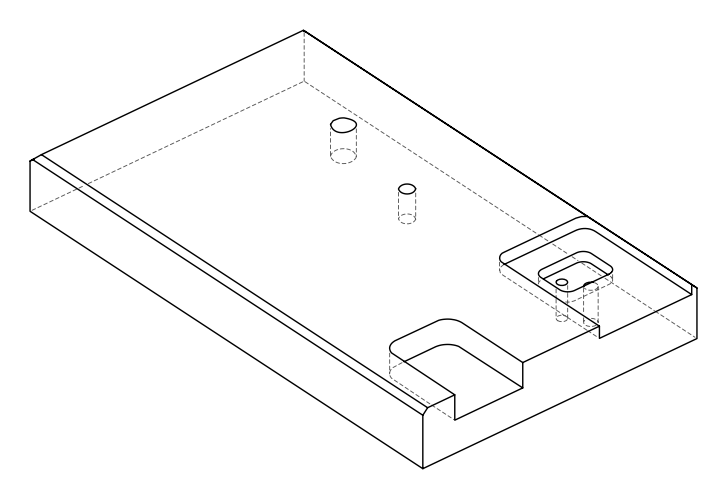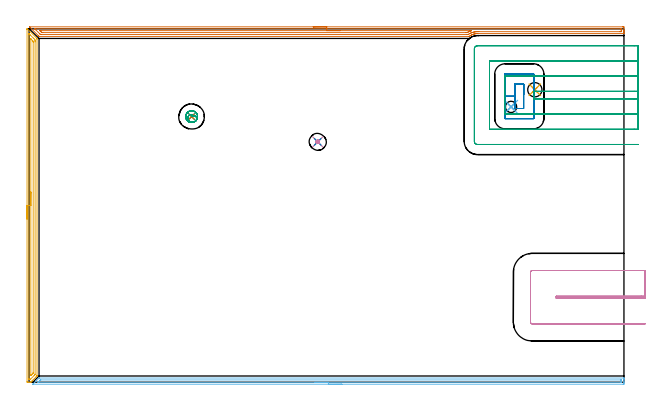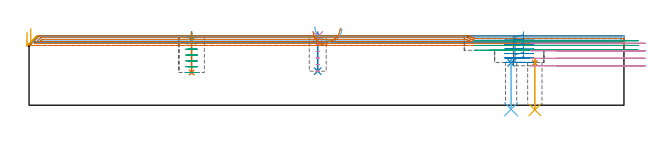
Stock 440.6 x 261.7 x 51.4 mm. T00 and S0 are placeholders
(PLAN: 16 operations, 8 tool changes, 38.9 min)
(1 SPOT_DRILL | STEP1HOLE | NXT0321_9005460120000 | 0.03 min | 2115 mm3)
(2 SPOT_DRILL_1 | STEP1HOLE_1 | NXT0321_9005460120000 | 0.03 min | 2104 mm3)
(3 SPOT_DRILL_2 | STEP1POCKET | NXT0321_9005460120000 | 0.05 min | 183 mm3)
(4 SPOT_DRILL_3 | STEP1POCKET_1 | NXT0321_9005460120000 | 0.03 min | 2 mm3)
(5 DRILL_THROUGH_HOLE_INTO_CENTER | STEP1HOLE | NXT0301_077 | 0.15 min | 2849 mm3)
(6 DRILL_THROUGH_HOLE_INTO_CENTER_1 | STEP1HOLE_1 | NXT0301_055 | 0.15 min | 1775 mm3)
(7 DRILL_BLIND_HOLE_INTO_CENTER | STEP1POCKET | NXT0301_128 | 0.12 min | 2760 mm3)
(8 DRILL_BLIND_HOLE_INTO_CENTER_1 | STEP1POCKET_1 | NXT0301_077 | 0.11 min | 2184 mm3)
(9 MILL_ROUGH_BLIND_HOLE_CONTOUR | STEP1POCKET | NXT0201_013 | Spiral | 1.38 min | 4598 mm3)
(10 MILL_ROUGH_BLIND_HOLE_CONTOUR_1 | STEP1POCKET_1 | NXT0201_013 | Spiral | 0.29 min | 1025 mm3)
(11 AREA_MILL | FG_CHAMFER_SURFACE | UGT0205_001 | 6.37 min | 7169 mm3)
(12 AREA_MILL_1 | FG_CHAMFER_SURFACE_1 | UGT0205_001 | 7.15 min | 4597 mm3)
(13 AREA_MILL_2 | FG_CHAMFER_SURFACE_2 | UGT0205_001 | 9.78 min | 10978 mm3)
(14 MILL_RECTANGULAR_POCKET | POCKET_RECTANGULAR_STRAIGHT | UGT0201_133 | Follow Part, ap 3.75, ae 75% | 2.59 min | 29190 mm3)
(15 MILL_SLOT | SLOT_PARTIAL_RECTANGULAR | UGT0201_133 | Follow Part, ap 3.75, ae 75% | 7.47 min | 92636 mm3)
(16 MILL_SLOT_1 | SLOT_PARTIAL_RECTANGULAR_1 | UGT0201_109 | Follow Part, ap 6.35, ae 75% | 3.16 min | 116144 mm3)
(TOOL NXT0321_9005460120000 | NC Spot Drill, 142deg, 12mm, Carbide, Uncoated | D12 PA142 FL30 Z2)
(TOOL NXT0301_077 | Carbide Drill 10.6mm [860.1-1060-053A1-MM 2214] | D10.6 PA140 FL71 Z2)
(TOOL NXT0301_055 | Carbide Drill 8.4mm [860.1-0840-042A1-MM 2214] | D8.4 PA140 FL61 Z2)
(TOOL NXT0301_128 | Carbide Drill 12mm [861.1-1200-036A1-GP GC34] | D12 PA150 FL37.4 Z2)
(TOOL NXT0201_013 | ENDMILL 10mm | D10 FL30 Z4)
(TOOL UGT0205_001 | Chamfer Mill 20 x 3 x 45 deg. | D20 FL50 Z2)
(TOOL UGT0201_133 | Carbide End Mill 15.0 | D15 FL30 Z4)
(TOOL UGT0201_109 | End Mill 25.4 mm | D25.4 FL25 Z2)
(OP 1 SPOT_DRILL)
G17 G21 G94 G90
T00 M6
G54
G17 G0 G90 X374.6 Y216.6 S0 M3
G43 Z61.4 H0
G94 G81 G98 Z31.239 F250. R34.7
G80
M5
M2
(OP 2 SPOT_DRILL_1)
G17 G21 G94 G90
T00 M6
G54
G17 G0 G90 X357. Y203.9 S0 M3
G43 Z61.4 H0
G94 G81 G98 Z31.338 F250. R34.7
G80
M5
M2
(OP 3 SPOT_DRILL_2)
G17 G21 G94 G90
T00 M6
G54
G17 G0 G90 X120.4 Y196.7 S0 M3
G43 Z61.4 H0
G94 G81 G98 Z48.4 F250. R54.4
G80
M5
M2
(OP 4 SPOT_DRILL_3)
G17 G21 G94 G90
T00 M6
G54
G17 G0 G90 X213.8 Y178. S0 M3
G43 Z61.4 H0
G94 G81 G98 Z50.862 F250. R54.4
G80
M5
M2
(OP 5 DRILL_THROUGH_HOLE_INTO_CENTER)
G17 G21 G94 G90
T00 M6
G54
G17 G0 G90 X374.6 Y216.6 S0 M3
G43 Z61.4 H1
G94 G73 G98 Z-3.429 F250. Q8.782 R33.7
G80
M5
M2
(OP 6 DRILL_THROUGH_HOLE_INTO_CENTER_1)
G17 G21 G94 G90
T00 M6
G54
G17 G0 G90 X357. Y203.9 S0 M3
G43 Z61.4 H1
G94 G73 G98 Z-3.029 F250. Q6.946 R33.7
G80
M5
M2
(OP 7 DRILL_BLIND_HOLE_INTO_CENTER)
G17 G21 G94 G90
T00 M6
G54
G17 G0 G90 X120.4 Y196.7 S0 M3
G43 Z61.4 H1
G94 G81 G98 Z24.2 F250. R53.4
G80
M5
M2
(OP 8 DRILL_BLIND_HOLE_INTO_CENTER_1)
G17 G21 G94 G90
T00 M6
G54
G17 G0 G90 X213.8 Y178. S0 M3
G43 Z61.4 H1
G94 G81 G98 Z25.2 F250. R53.4
G80
M5
M2
(OP 9 MILL_ROUGH_BLIND_HOLE_CONTOUR)
G17 G21 G94 G90
T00 M6
G54
G17 G0 G90 X120.4 Y196.7 S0 M3
G43 Z61.4 H0
Z50.086
G94 G3 X120.66 Y198.061 R0.706 F250.
X118.354 Y197.51 R2.063
X118.822 Y193.237 R2.904
X123.607 Y193.688 R3.633
X123.412 Y199.907 R4.4
X123.607 Y193.688 R-4.4
X123.51 Y196.798 R2.2
X120.4 Y196.7 R2.2
G0 Z45.771
G3 X120.66 Y198.061 R0.706
X118.354 Y197.51 R2.063
X118.822 Y193.237 R2.904
X123.607 Y193.688 R3.633
X123.412 Y199.907 R4.4
X123.607 Y193.688 R-4.4
X123.51 Y196.798 R2.2
X120.4 Y196.7 R2.2
G0 Z41.457
G3 X120.66 Y198.061 R0.706
X118.354 Y197.51 R2.063
X118.822 Y193.237 R2.904
X123.607 Y193.688 R3.633
X123.412 Y199.907 R4.4
X123.607 Y193.688 R-4.4
X123.51 Y196.798 R2.2
X120.4 Y196.7 R2.2
G0 Z37.143
G3 X120.66 Y198.061 R0.706
X118.354 Y197.51 R2.063
X118.822 Y193.237 R2.904
X123.607 Y193.688 R3.633
X123.412 Y199.907 R4.4
X123.607 Y193.688 R-4.4
X123.51 Y196.798 R2.2
X120.4 Y196.7 R2.2
G0 Z32.829
G3 X120.66 Y198.061 R0.706
X118.354 Y197.51 R2.063
X118.822 Y193.237 R2.904
X123.607 Y193.688 R3.633
X123.412 Y199.907 R4.4
X123.607 Y193.688 R-4.4
X123.51 Y196.798 R2.2
X120.4 Y196.7 R2.2
G0 Z28.514
G3 X120.66 Y198.061 R0.706
X118.354 Y197.51 R2.063
X118.822 Y193.237 R2.904
X123.607 Y193.688 R3.633
X123.412 Y199.907 R4.4
X123.607 Y193.688 R-4.4
X123.51 Y196.798 R2.2
X120.4 Y196.7 R2.2
G0 Z24.2
G3 X120.66 Y198.061 R0.706
X118.354 Y197.51 R2.063
X118.822 Y193.237 R2.904
X123.607 Y193.688 R3.633
X123.412 Y199.907 R4.4
X123.607 Y193.688 R-4.4
X123.51 Y196.798 R2.2
X120.4 Y196.7 R2.2
G0 Z61.4
M5
M2
(OP 10 MILL_ROUGH_BLIND_HOLE_CONTOUR_1)
G17 G21 G94 G90
T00 M6
G54
G17 G0 G90 X213.8 Y178. S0 M3
G43 Z61.4 H0
Z49.533
G94 G3 X214.425 Y178.625 R0.625 F250.
X213.8 Y179.25 R0.625
X212.55 Y178. R1.25
X213.8 Y179.25 R-1.25
X213.175 Y178.625 R0.625
X213.8 Y178. R0.625
G0 Z44.667
G3 X214.425 Y178.625 R0.625
X213.8 Y179.25 R0.625
X212.55 Y178. R1.25
X213.8 Y179.25 R-1.25
X213.175 Y178.625 R0.625
X213.8 Y178. R0.625
G0 Z39.8
G3 X214.425 Y178.625 R0.625
X213.8 Y179.25 R0.625
X212.55 Y178. R1.25
X213.8 Y179.25 R-1.25
X213.175 Y178.625 R0.625
X213.8 Y178. R0.625
G0 Z34.933
G3 X214.425 Y178.625 R0.625
X213.8 Y179.25 R0.625
X212.55 Y178. R1.25
X213.8 Y179.25 R-1.25
X213.175 Y178.625 R0.625
X213.8 Y178. R0.625
G0 Z30.067
G3 X214.425 Y178.625 R0.625
X213.8 Y179.25 R0.625
X212.55 Y178. R1.25
X213.8 Y179.25 R-1.25
X213.175 Y178.625 R0.625
X213.8 Y178. R0.625
G0 Z25.2
G3 X214.425 Y178.625 R0.625
X213.8 Y179.25 R0.625
X212.55 Y178. R1.25
X213.8 Y179.25 R-1.25
X213.175 Y178.625 R0.625
X213.8 Y178. R0.625
G0 Z61.4
M5
M2
(OP 11 AREA_MILL)
G17 G21 G94 G90
T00 M6
G54
G17 G0 G90 X-1.5 Y120.85 S1061 M3
G43 Z61.4 H0
Z54.
G94 G1 Y120.888 Z53.128 F250.
Y121.002 Z52.264
Y121.191 Z51.412
Y121.453 Z50.58
Y121.787 Z49.774
Y122.19 Z49.
Y122.658 Z48.264
Y123.19 Z47.572
Y123.779 Z46.929
Y124.422 Z46.34
Y125.114 Z45.808
Y125.85 Z45.34
Y126.624 Z44.937
Y127.43 Z44.603
Y128.262 Z44.341
Y129.113 Z44.152
Y129.978 Z44.038
Y130.85 Z44.
Y261.236
X-1.498 Y261.545 Z44.002
X-1.497 Y261.612 Z44.003
X-1.492 Y261.692 Z44.007
X-1.347 Y261.7 Z44.152
X-1.277 Y261.682 Z44.222
X-1.164 Y261.647 Z44.333
X-1.054 Y261.545 Z44.444
X5.784 Y254.716 Z51.281
X5.899 Y254.595 Z51.386
X5.9 Y253.962 Z51.4
X5.895 Y5.018 Z51.395
X5.894 Y4.637 Z51.384
X5.887 Y4.594 Z51.376
X5.841 Y4.538 Z51.334
X5.781 Y4.481 Z51.28
X5.763 Y4.463 Z51.262
X5.318 Y4.017 Z50.817
X5.023 Y3.723 Z50.523
X4.724 Y3.422 Z50.219
X4.134 Y2.834 Z49.634
X3.833 Y2.531 Z49.329
X3.24 Y1.94 Z48.74
X2.942 Y1.64 Z48.438
X2.352 Y1.052 Z47.852
X2.052 Y0.749 Z47.547
X1.455 Y0.155 Z46.953
X1.309 Y0.014 Z46.808
X1.301 Y0.01 Z46.8
X1. Y0. Z46.5
X0.591 Z46.09
X-0.027 Z45.468
X-1.226 Z44.27
X-1.491 Y0.002 Z44.005
X-1.5 Y0.446 Z44.
Y130.85
X-0.086 Z45.414
X-0.085 Y257.648 Z45.415
X-0.084 Y257.766 Z45.416
X-0.079 Y258.001 Z45.421
X-0.076 Y258.11 Z45.424
X-0.065 Y258.101 Z45.435
X-0.027 Y258.066 Z45.473
X0.513 Y257.531 Z46.013
X0.864 Y257.181 Z46.364
X3.193 Y254.854 Z48.693
X3.536 Y254.511 Z49.036
X4.083 Y253.962 Z49.583
X4.427 Y253.61 Z49.927
X4.479 Y253.07 Z49.979
X4.482 Y253.015 Z49.982
X4.486 Y252.178 Z49.986
Y252.119
X4.48 Y5.9 Z49.98
X4.479 Y5.846 Z49.979
X4.474 Y5.739 Z49.974
X4.462 Y5.624 Z49.962
X4.427 Y5.585 Z49.927
X4.168 Y5.32 Z49.668
X3.912 Y5.061 Z49.412
X3.724 Y4.873 Z49.224
X1.235 Y2.385 Z46.735
X1.047 Y2.201 Z46.547
X0.864 Y2.023 Z46.364
X0.35 Y2.007 Z45.85
X-0.027 Y2.009 Z45.473
X-0.075 Y2.01 Z45.425
X-0.082 Y2.209 Z45.418
X-0.085 Y2.326 Z45.415
X-0.086 Y2.385 Z45.414
Y2.444
Y130.85
X1.329 Z46.829
Y253.962
X1.331 Y254.183 Z46.831
X1.332 Y254.221 Z46.832
X1.334 Y254.246 Z46.834
X1.382 Y254.203 Z46.882
X1.633 Y253.962 Z47.133
X1.755 Y253.842 Z47.255
X2.528 Y253.07 Z48.028
X2.645 Y252.951 Z48.145
X3.028 Y252.559 Z48.528
X3.065 Y252.506 Z48.565
X3.067 Y252.434 Z48.567
X3.07 Y252.32 Z48.57
X3.071 Y252.178 Z48.571
Y251.751
X3.066 Y7.316 Z48.566
X3.065 Y6.846 Z48.565
X3.064 Y6.74 Z48.564
X3.06 Y6.689 Z48.56
X3.057 Y6.668 Z48.557
X3.043 Y6.651 Z48.543
X2.944 Y6.547 Z48.444
X2.645 Y6.245 Z48.145
X2.5 Y6.099 Z48.
X1.609 Y5.208 Z47.109
X1.461 Y5.061 Z46.961
X1.413 Y5.018 Z46.913
X1.376 Y4.987 Z46.876
X1.335 Y4.963 Z46.835
X1.332 Y5.013 Z46.832
X1.33 Y5.061 Z46.83
X1.329 Y5.174 Z46.829
X1.328 Y5.488 Z46.828
X1.329 Y130.85 Z46.829
Y131.722 Z46.867
Y132.586 Z46.98
Y133.438 Z47.169
Y134.27 Z47.432
Y135.076 Z47.765
Y135.85 Z48.168
Y136.586 Z48.637
Y137.278 Z49.168
Y137.921 Z49.757
Y138.51 Z50.401
Y139.041 Z51.093
Y139.51 Z51.829
Y139.913 Z52.602
Y140.247 Z53.408
Y140.509 Z54.24
Y140.698 Z55.092
Y140.812 Z55.957
Y140.85 Z56.829
G0 Z61.4
M5
M2
(OP 12 AREA_MILL_1)
G17 G21 G94 G90
T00 M6
G54
G17 G0 G90 X231.7 Y-1.5 S1061 M3
G43 Z61.4 H0
Z56.8
G94 G1 X231.662 Z55.928 F250.
X231.548 Z55.064
X231.359 Z54.212
X231.097 Z53.38
X230.763 Z52.574
X230.36 Z51.8
X229.892 Z51.064
X229.36 Z50.372
X228.771 Z49.729
X228.128 Z49.14
X227.436 Z48.608
X226.7 Z48.14
X225.926 Z47.737
X225.12 Z47.403
X224.288 Z47.141
X223.436 Z46.952
X222.572 Z46.838
X221.7 Z46.8
X2.964 Y-1.499 Z46.801
X2.923 Y-1.498 Z46.802
X2.814 Y-1.491 Z46.805
X2.885 Y-1.417 Z46.881
X2.964 Y-1.335 Z46.962
X4.036 Y-0.264 Z48.036
X5.196 Y0.896 Z49.196
X7.316 Y3.017 Z51.315
X7.333 Y3.033 Z51.33
X7.405 Y3.102 Z51.38
X7.874 Y3.1 Z51.4
X440.436
X440.59 Y3.097 Z51.388
X440.593 Y3.071 Z51.362
X440.6 Y2.713 Z51.013
Y2.338 Z50.637
Y1.687 Z49.982
Y0.474 Z48.771
Y-0.087 Z48.207
Y-0.693 Z47.602
X440.598 Y-0.974 Z47.322
X440.592 Y-1.491 Z46.805
X440.513 Y-1.494 Z46.803
X439.99 Y-1.5 Z46.8
X221.7
Y-0.086 Z48.214
X6.982
X6.761 Y-0.079 Z48.221
X6.686 Y-0.074 Z48.227
X6.702 Y-0.053 Z48.247
X6.727 Y-0.025 Z48.275
X6.822 Y0.072 Z48.372
X6.919 Y0.169 Z48.469
X7.874 Y1.125 Z49.425
X8.158 Y1.405 Z49.705
X8.365 Y1.607 Z49.907
X8.439 Y1.677 Z49.977
X8.545 Y1.68 Z49.98
X8.767 Y1.686 Z49.986
X438.204
X438.427 Y1.684 Z49.984
X438.538 Y1.681 Z49.981
X438.585 Y1.679 Z49.979
X438.59 Y1.646 Z49.946
X438.595 Y1.546 Z49.846
X438.599 Y1.294 Z49.594
X438.6 Y0.8 Z49.1
X438.598 Y0.408 Z48.708
X438.59 Y0.014 Z48.314
X438.585 Y-0.079 Z48.221
X438.538 Y-0.082 Z48.218
X438.427 Y-0.084 Z48.216
X438.204 Y-0.086 Z48.214
X221.7
X220.828 Z48.252
X219.964 Z48.366
X219.112 Z48.555
X218.28 Z48.817
X217.474 Z49.151
X216.7 Z49.554
X215.964 Z50.023
X215.272 Z50.554
X214.629 Z51.143
X214.04 Z51.786
X213.508 Z52.478
X213.04 Z53.214
X212.637 Z53.988
X212.303 Z54.794
X212.041 Z55.626
X211.852 Z56.478
X211.738 Z57.343
X211.7 Z58.214
G0 Z61.4
M5
M2
(OP 13 AREA_MILL_2)
G17 G21 G94 G90
T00 M6
G54
G17 G0 G90 X210.45 Y263.2 S1061 M3
G43 Z61.4 H0
Z54.3
G94 G1 X210.488 Z53.428 F250.
X210.602 Z52.563
X210.791 Z51.712
X211.053 Z50.88
X211.387 Z50.074
X211.79 Z49.3
X212.258 Z48.564
X212.789 Z47.872
X213.379 Z47.229
X214.022 Z46.64
X214.714 Z46.108
X215.45 Z45.64
X216.224 Z45.237
X217.03 Z44.903
X217.862 Z44.641
X218.713 Z44.452
X219.578 Z44.338
X220.45 Z44.3
X439.502
X439.97 Y263.199 Z44.301
X440.434 Y263.195 Z44.303
X440.59 Y263.191 Z44.305
X440.6 Y262.738 Z44.758
Y260.973 Z46.521
Y260.451 Z47.045
Y260.091 Z47.405
Y259.569 Z47.927
Y259.209 Z48.285
Y258.489 Z49.011
Y258.327 Z49.173
X440.599 Y258.303 Z49.197
X440.59 Y258.203 Z49.289
X440.417 Y258.2 Z49.3
X332.289 Y258.198 Z49.301
X332.174 Y258.197 Z49.299
X331.727 Y258.183 Z49.306
X331.467 Y258.169 Z49.325
X331.28 Y258.159 Z49.338
X330.833 Y258.111 Z49.386
X330.595 Y258.075 Z49.423
X330.386 Y258.042 Z49.456
X329.939 Y257.953 Z49.547
X329.54 Y257.851 Z49.646
X329.494 Y257.839 Z49.658
X329.051 Y257.711 Z49.787
X328.597 Y257.542 Z49.954
X328.152 Y257.36 Z50.136
X327.868 Y257.227 Z50.272
X327.702 Y257.149 Z50.35
X327.258 Y256.916 Z50.581
X327.116 Y256.834 Z50.663
X326.857 Y256.668 Z50.827
X326.736 Y256.592 Z50.905
X326.364 Y256.338 Z51.157
X326.218 Y256.232 Z51.263
X326.033 Y256.097 Z51.38
X325.516 Y256.1 Z51.4
X7.636
X7.404 Y256.104 Z51.389
X7.392 Y256.111 Z51.383
X7.281 Y256.217 Z51.279
X6.742 Y256.758 Z50.741
X0.482 Y263.018 Z44.481
X0.329 Y263.179 Z44.32
X0.314 Y263.198 Z44.301
X0.482 Y263.2 Z44.3
X220.45
Y261.786 Z45.714
X438.182 Y261.785 Z45.715
X438.254
X438.562 Y261.779 Z45.721
X438.59 Y261.678 Z45.822
X438.597 Y261.447 Z46.053
X438.599 Y260.973 Z46.527
X438.6 Y260.561 Z46.939
X438.598 Y260.091 Z47.409
X438.595 Y259.683 Z47.817
X438.59 Y259.626 Z47.874
X438.543 Y259.621 Z47.879
X438.424 Y259.618 Z47.882
X438.182 Y259.616 Z47.884
X437.771 Y259.614 Z47.886
X437.288
X333.154 Y259.613 Z47.887
X332.669 Y259.611 Z47.889
X332.265 Y259.607 Z47.893
X331.775 Y259.598 Z47.902
X331.398 Y259.581 Z47.919
X330.881 Y259.541 Z47.959
X330.577 Y259.509 Z47.991
X329.987 Y259.422 Z48.078
X329.804 Y259.389 Z48.111
X329.092 Y259.24 Z48.26
X329.067 Y259.234 Z48.266
X328.968 Y259.209 Z48.291
X328.368 Y259.041 Z48.459
X328.321 Y259.028 Z48.472
X328.265 Y259.01 Z48.49
X328.198 Y258.987 Z48.513
X327.713 Y258.805 Z48.695
X327.304 Y258.641 Z48.859
X327.08 Y258.548 Z48.952
X326.6 Y258.327 Z49.173
X326.473 Y258.264 Z49.236
X326.448 Y258.252 Z49.248
X326.41 Y258.231 Z49.269
X325.899 Y257.949 Z49.551
X325.222 Y257.535 Z49.965
X325.185 Y257.521 Z49.979
X325.136 Y257.519 Z49.981
X325.033 Y257.516 Z49.984
X324.622 Y257.514 Z49.986
X324.551
X8.906 Y257.515 Z49.985
X8.495 Y257.52 Z49.98
X8.448 Y257.521 Z49.979
X8.373 Y257.589 Z49.911
X8.243 Y257.712 Z49.788
X8.083 Y257.867 Z49.633
X4.977 Y260.973 Z46.527
X4.506 Y261.447 Z46.053
X4.28 Y261.681 Z45.819
X4.205 Y261.779 Z45.721
X4.506 Y261.784 Z45.716
X4.578 Y261.785 Z45.715
X220.45 Y261.786 Z45.714
Y260.372 Z47.128
X327.422 Y260.371 Z47.129
X327.603 Y260.37 Z47.13
X327.654 Y260.369 Z47.131
X327.641 Y260.363 Z47.137
X327.405 Y260.287 Z47.213
X327.304 Y260.253 Z47.247
X327.183 Y260.21 Z47.29
X326.859 Y260.091 Z47.409
X326.538 Y259.965 Z47.535
X326.41 Y259.912 Z47.588
X325.914 Y259.698 Z47.802
X325.516 Y259.51 Z47.99
X325.313 Y259.409 Z48.091
X324.925 Y259.209 Z48.291
X324.729 Y259.103 Z48.397
X324.622 Y259.044 Z48.456
X324.46 Y258.953 Z48.547
X324.427 Y258.936 Z48.564
X324.392 Y258.933 Z48.567
X324.317 Y258.931 Z48.569
X324.011 Y258.929 Z48.571
X323.727
X10.155
X9.871 Y258.93 Z48.57
X9.587 Y258.933 Z48.567
X9.507 Y258.935 Z48.565
X9.47 Y258.941 Z48.559
X9.449 Y258.959 Z48.541
X9.361 Y259.042 Z48.458
X9.191 Y259.209 Z48.291
X8.977 Y259.422 Z48.078
X8.309 Y260.091 Z47.409
X8.083 Y260.32 Z47.18
X8.047 Y260.364 Z47.136
X8.049 Y260.365 Z47.135
X8.083 Y260.367 Z47.133
X8.694 Y260.371 Z47.129
X220.45 Y260.372 Z47.128
X221.322 Z47.166
X222.186 Z47.28
X223.038 Z47.469
X223.87 Z47.732
X224.676 Z48.065
X225.45 Z48.468
X226.186 Z48.937
X226.878 Z49.468
X227.521 Z50.057
X228.11 Z50.701
X228.641 Z51.393
X229.11 Z52.128
X229.513 Z52.902
X229.847 Z53.708
X230.109 Z54.54
X230.298 Z55.392
X230.412 Z56.257
X230.45 Z57.128
G0 Z61.4
M5
M2
(OP 14 MILL_RECTANGULAR_POCKET)
G17 G21 G94 G90
T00 M6
G54
G17 G0 G90 X366.3 Y212.8 S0 M3
G43 Z61.4 H0
Z54.4
G94 G1 Y220.8 Z52.256 F250.
X359.9 Z50.542
Y211.75 Z48.117
Y202.7 F500.
X366.3
Y220.8
X359.9
Y211.75
X352.4
Y195.4
G3 X352.6 Y195.2 R0.2
G1 X373.6
G3 X373.8 Y195.4 R0.2
G1 Y228.1
G3 X373.6 Y228.3 R0.2
G1 X352.6
G3 X352.4 Y228.1 R0.2
G1 Y211.75
Y210.75
G0 X366.3 Y212.8 Z51.117
G1 Y220.8 Z48.973 F250.
X359.9 Z47.258
Y211.75 Z44.833
Y202.7 F500.
X366.3
Y220.8
X359.9
Y211.75
X352.4
Y195.4
G3 X352.6 Y195.2 R0.2
G1 X373.6
G3 X373.8 Y195.4 R0.2
G1 Y228.1
G3 X373.6 Y228.3 R0.2
G1 X352.6
G3 X352.4 Y228.1 R0.2
G1 Y211.75
Y210.75
G0 X366.3 Y212.8 Z47.833
G1 Y220.8 Z45.69 F250.
X359.9 Z43.975
Y211.75 Z41.55
Y202.7 F500.
X366.3
Y220.8
X359.9
Y211.75
X352.4
Y195.4
G3 X352.6 Y195.2 R0.2
G1 X373.6
G3 X373.8 Y195.4 R0.2
G1 Y228.1
G3 X373.6 Y228.3 R0.2
G1 X352.6
G3 X352.4 Y228.1 R0.2
G1 Y211.75
Y210.75
G0 X366.3 Y212.8 Z44.55
G1 Y220.8 Z42.406 F250.
X359.9 Z40.692
Y211.75 Z38.267
Y202.7 F500.
X366.3
Y220.8
X359.9
Y211.75
X352.4
Y195.4
G3 X352.6 Y195.2 R0.2
G1 X373.6
G3 X373.8 Y195.4 R0.2
G1 Y228.1
G3 X373.6 Y228.3 R0.2
G1 X352.6
G3 X352.4 Y228.1 R0.2
G1 Y211.75
Y210.75
G0 X366.3 Y212.8 Z41.267
G1 Y220.8 Z39.123 F250.
X359.9 Z37.408
Y211.75 Z34.983
Y202.7 F500.
X366.3
Y220.8
X359.9
Y211.75
X352.4
Y195.4
G3 X352.6 Y195.2 R0.2
G1 X373.6
G3 X373.8 Y195.4 R0.2
G1 Y228.1
G3 X373.6 Y228.3 R0.2
G1 X352.6
G3 X352.4 Y228.1 R0.2
G1 Y211.75
Y210.75
G0 X366.3 Y212.8 Z37.983
G1 Y220.8 Z35.84 F250.
X359.9 Z34.125
Y211.75 Z31.7
Y202.7 F500.
X366.3
Y220.8
X359.9
Y211.75
X352.4
Y195.4
G3 X352.6 Y195.2 R0.2
G1 X373.6
G3 X373.8 Y195.4 R0.2
G1 Y228.1
G3 X373.6 Y228.3 R0.2
G1 X352.6
G3 X352.4 Y228.1 R0.2
G1 Y211.75
Y210.75
G0 Z61.4
M5
M2
(OP 15 MILL_SLOT)
G17 G21 G94 G90
T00 M6
G54
G17 G0 G90 X451.1 Y215.45 S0 M3
G43 Z61.4 H0
Z47.833
G94 G1 X448.1 F250.
X373.8 F500.
Y209.85
X448.1
X451.1 F250.
Y226.7
X448.1
X373.8 F500.
X370.8 F250.
X355.4 F500.
X352.4 F250.
X352.3 F500.
Y198.6
X352.4
X355.4 F250.
X370.8 F500.
X373.8 F250.
X448.1 F500.
X451.1 F250.
Y237.95
X448.1
X341.05 F500.
Y187.35
X448.1
X451.1 F250.
Y249.2
X448.1
X332.1 F500.
G3 X329.8 Y246.9 R2.3
G1 Y178.4
G3 X332.1 Y176.1 R2.3
G1 X448.1
X451.1 F250.
G0 Y215.45 Z44.267
G1 X448.1
X373.8 F500.
Y209.85
X448.1
X451.1 F250.
Y226.7
X448.1
X373.8 F500.
X370.8 F250.
X355.4 F500.
X352.4 F250.
X352.3 F500.
Y198.6
X352.4
X355.4 F250.
X370.8 F500.
X373.8 F250.
X448.1 F500.
X451.1 F250.
Y237.95
X448.1
X341.05 F500.
Y187.35
X448.1
X451.1 F250.
Y249.2
X448.1
X332.1 F500.
G3 X329.8 Y246.9 R2.3
G1 Y178.4
G3 X332.1 Y176.1 R2.3
G1 X448.1
X451.1 F250.
G0 Y215.45 Z40.7
G1 X448.1
X373.8 F500.
Y209.85
X448.1
X451.1 F250.
Y226.7
X448.1
X373.8 F500.
X370.8 F250.
X355.4 F500.
X352.4 F250.
X352.3 F500.
Y198.6
X352.4
X355.4 F250.
X370.8 F500.
X373.8 F250.
X448.1 F500.
X451.1 F250.
Y237.95
X448.1
X341.05 F500.
Y187.35
X448.1
X451.1 F250.
Y249.2
X448.1
X332.1 F500.
G3 X329.8 Y246.9 R2.3
G1 Y178.4
G3 X332.1 Y176.1 R2.3
G1 X448.1
X451.1 F250.
G0 Z61.4
M5
M2
(OP 16 MILL_SLOT_1)
G17 G21 G94 G90
T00 M6
G54
G17 G0 G90 X456.3 Y63.65 S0 M3
G43 Z61.402 H0
Z45.852
G94 G1 X453.3 F250.
X390.45 F500.
Y62.25
X453.3
X456.3 F250.
Y82.7
X453.3
X372.7 F500.
G3 X371.4 Y81.4 R1.3
G1 Y44.5
G3 X372.7 Y43.2 R1.3
G1 X453.3
X456.3 F250.
G0 Y63.65 Z40.301
G1 X453.3
X390.45 F500.
Y62.25
X453.3
X456.3 F250.
Y82.7
X453.3
X372.7 F500.
G3 X371.4 Y81.4 R1.3
G1 Y44.5
G3 X372.7 Y43.2 R1.3
G1 X453.3
X456.3 F250.
G0 Y63.65 Z34.751
G1 X453.3
X390.45 F500.
Y62.25
X453.3
X456.3 F250.
Y82.7
X453.3
X372.7 F500.
G3 X371.4 Y81.4 R1.3
G1 Y44.5
G3 X372.7 Y43.2 R1.3
G1 X453.3
X456.3 F250.
G0 Y63.65 Z29.2
G1 X453.3
X390.45 F500.
Y62.25
X453.3
X456.3 F250.
Y82.7
X453.3
X372.7 F500.
G3 X371.4 Y81.4 R1.3
G1 Y44.5
G3 X372.7 Y43.2 R1.3
G1 X453.3
X456.3 F250.
G0 Z61.402
M5
M2
